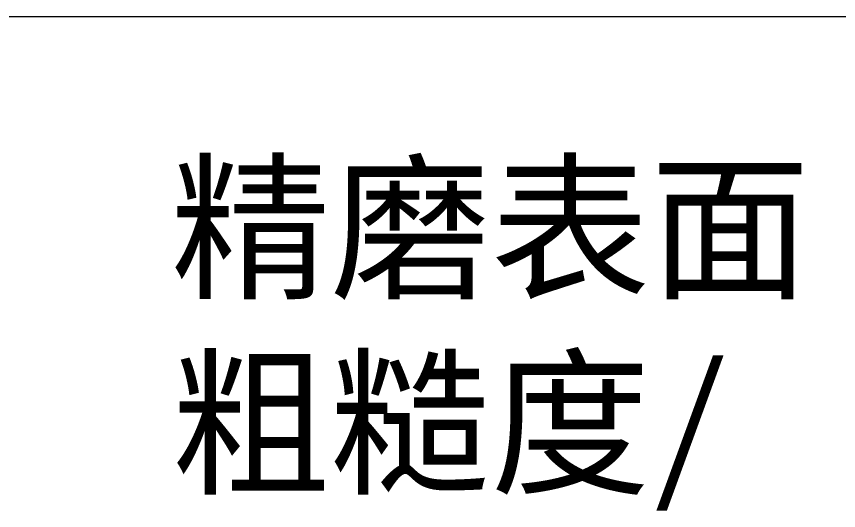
# Model space of a CAD drawing. Header units: inches. Extents: x 0 to 297, y 0 to 210.
# Drawn here: x 116.53 to 127.05, y 19.68 to 26 of the extents above; entities that cross this region are included whole.
import ezdxf
from ezdxf.enums import TextEntityAlignment as Align

# ---------------------------------------------------------------- set-up
doc = ezdxf.new("R2010")
doc.units = ezdxf.units.IN
doc.header["$MEASUREMENT"] = 0
doc.layers.add('图框', color=7, linetype='Continuous')
doc.styles.get("Standard").update_dxf_attribs({"font": 'arial.ttf'})
doc.styles.add('样式 1', font='simsunb.ttf')

# ---------------------------------------------------------------- blocks, each defined once
blk = doc.blocks.new('TYFrame_XT')
at = {"layer": '图框', "lineweight": 9}
blk.add_line((10, 26), (128.528, 26), dxfattribs=at)
at = {"layer": '图框', "lineweight": 9, "insert": (118.499, 24.043), "char_height": 1.7, "width": 20.69443, "attachment_point": 1}
blk.add_mtext('{\\fNSimSun|b1|i0|c134|p49;\\H0.882353x;精磨表面\\P粗糙度/\\fNSimSun|b0|i0|c134|p49;\\P\\P}', dxfattribs=at)
at = {"layer": '图框', "style": '样式 1'}
for tag, p in [('冷却', (222.232, 37.52)), ('设计', (186.182, 37.499)), ('刀具名称', (254.697, 31.772)), ('涂层', (224.342, 31.444)), ('审核', (186.14, 29.879)), ('厚度', (224.332, 27.785)), ('刀具材料', (222.455, 21.546)), ('规格型号', (265.453, 21.215)), ('被加工材料', (222.743, 13.913)), ('日期', (186.423, 13.786)), ('客户名称', (265.454, 13.306))]:
    blk.add_attdef(tag, text='', height=1.73, dxfattribs=at).set_placement(p, align=Align.MIDDLE_CENTER)

msp = doc.modelspace()

# ---------------------------------------------------------------- block references
at = {"color": 0}
msp.add_blockref('TYFrame_XT', (0, 0), dxfattribs=at)

doc.saveas('drawing.dxf')
